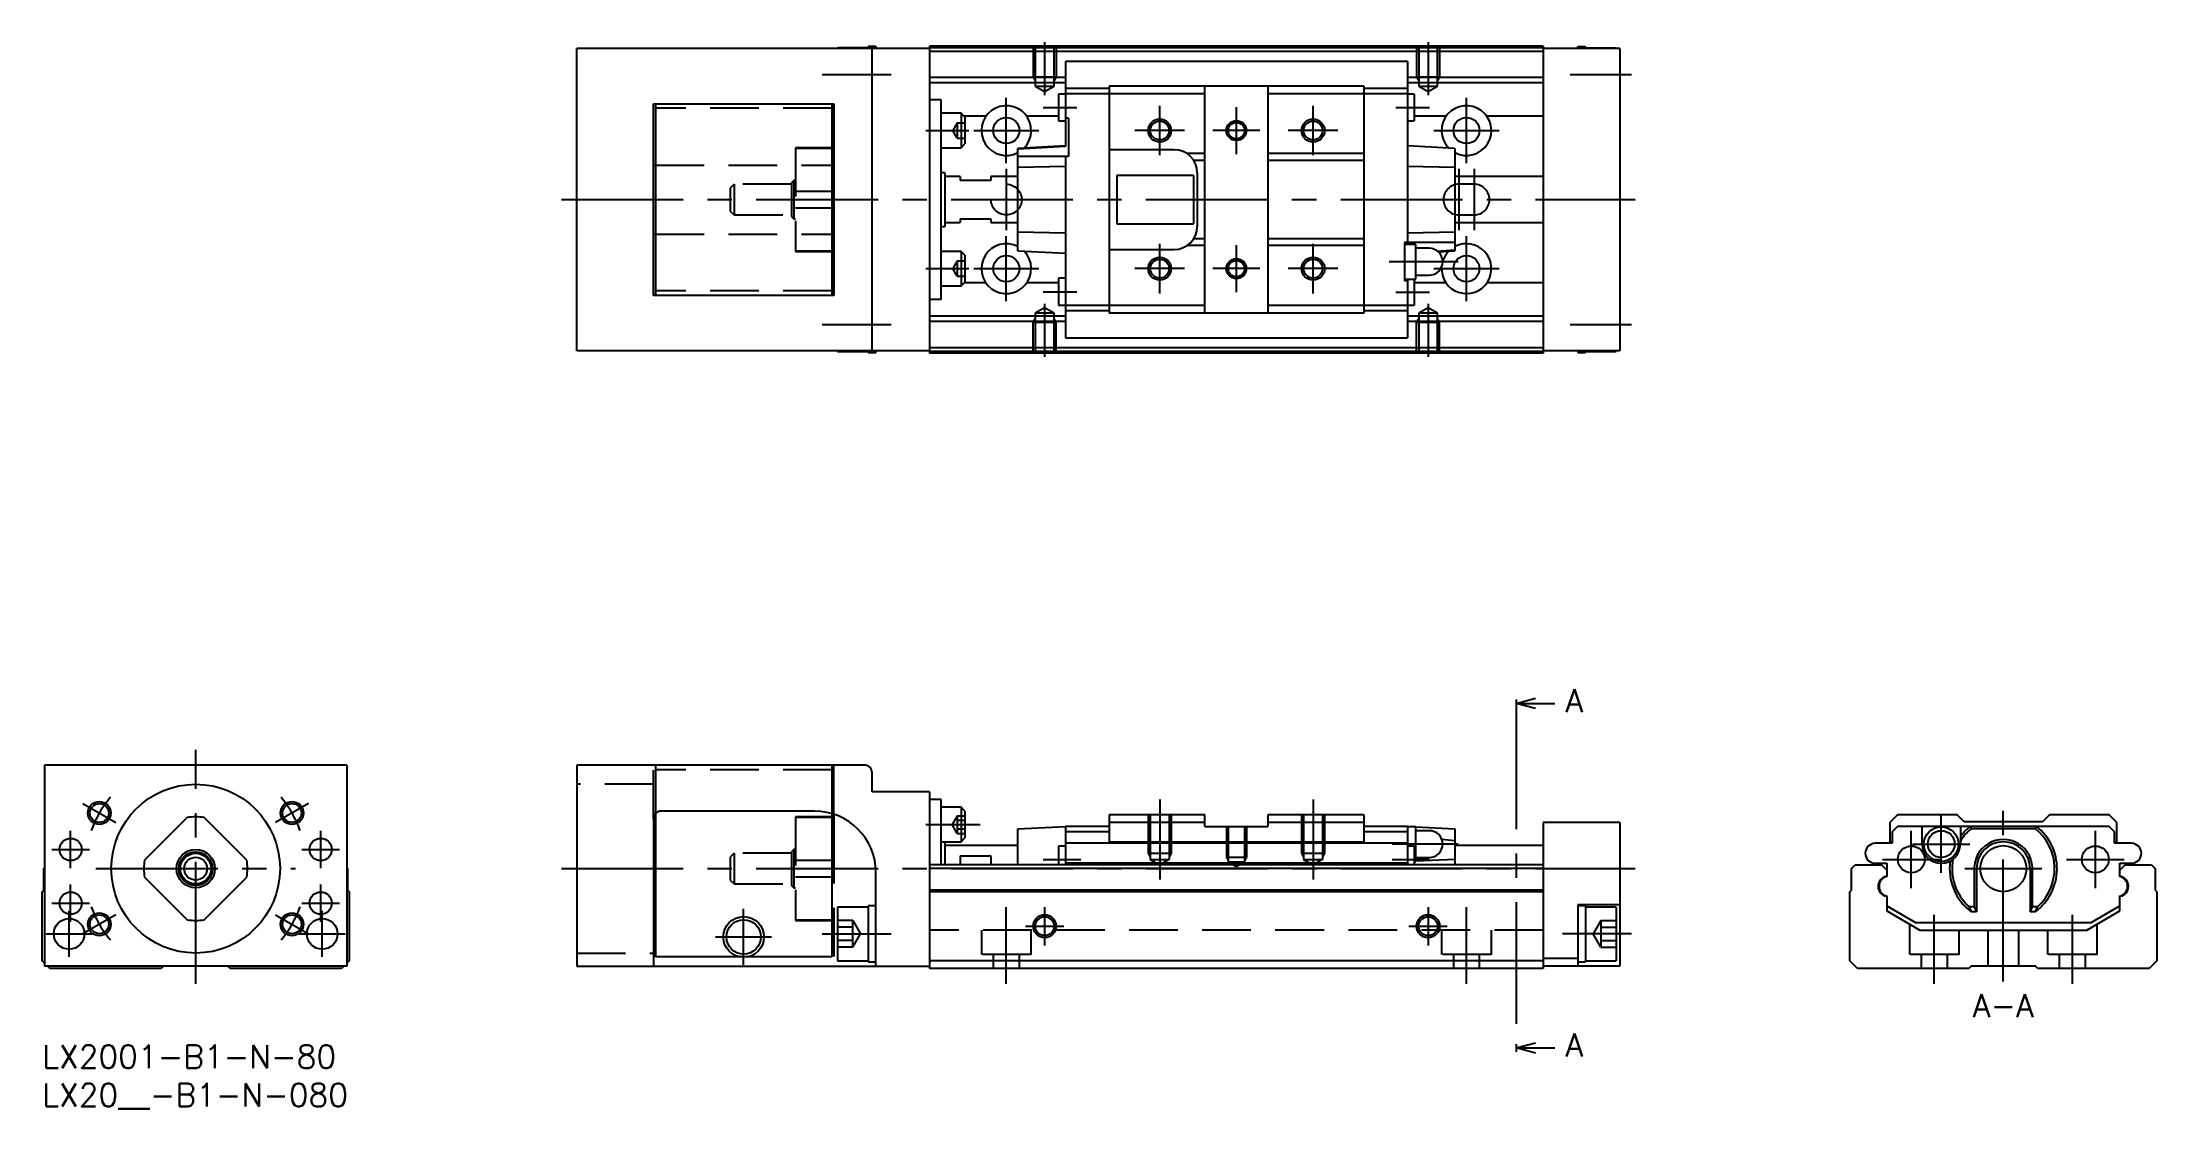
# Model space of a CAD drawing. Extents: x 0 to 276, y -8 to 131.
import ezdxf

# ---------------------------------------------------------------- set-up
doc = ezdxf.new("R2010")
doc.units = 0
doc.header["$LTSCALE"] = 0.5
doc.linetypes.add('CENTER', pattern=[50.8, 31.75, -6.35, 6.35, -6.35])
doc.linetypes.add('DASHED', pattern=[19.05, 12.7, -6.35])
for name, color, linetype in [('MSM_CENTER', 1, 'CENTER'), ('MSM_CONTINUOUS', 7, 'CONTINUOUS'), ('MSM_DASHED', 4, 'DASHED'), ('MSM_NARROW', 5, 'CONTINUOUS'), ('MSM_PART_NUMBER', 7, 'CONTINUOUS')]:
    doc.layers.add(name, color=color, linetype=linetype)
doc.styles.get("Standard").update_dxf_attribs({"font": 'txt.shx', "height": 1, "bigfont": 'bigfont.shx'})

# ---------------------------------------------------------------- blocks, each defined once
blk = doc.blocks.new('*U2')
at = {"layer": 'MSM_PART_NUMBER'}
blk.add_text('LX2001-B1-N-80', height=3, dxfattribs=at).set_placement((0, -3))
blk = doc.blocks.new('*U3')
at = {"layer": 'MSM_PART_NUMBER'}
blk.add_text('LX20__-B1-N-080', height=3, dxfattribs=at).set_placement((0, -8))

msp = doc.modelspace()

# ---------------------------------------------------------------- linework, layer by layer
at = {"layer": 'MSM_CENTER'}
for p, q in [((130.7, 130.7), (130.7, 123.79)), ((180.7, 130.7), (180.7, 123.79)), ((101.7, 126.5), (110.7, 126.5)), ((199.2, 126.5), (207.2, 126.5)), ((125.7, 114.95), (125.7, 123.45)), ((130.5, 122.2), (134.9, 122.2)), ((145.7, 115.97), (145.7, 122.43)), ((155.7, 116.14), (155.7, 122.26)), ((165.7, 115.97), (165.7, 122.43)), ((176.5, 122.2), (180.9, 122.2)), ((185.7, 114.95), (185.7, 123.45)), ((115.2, 119.2), (120.8, 119.2)), ((121.45, 119.2), (129.95, 119.2)), ((148.93, 119.2), (142.47, 119.2)), ((158.76, 119.2), (152.64, 119.2)), ((168.93, 119.2), (162.47, 119.2)), ((181.45, 119.2), (189.95, 119.2)), ((125.7, 114.2), (125.7, 106.2)), ((184.7, 114.2), (184.7, 106.2)), ((186.7, 114.2), (186.7, 106.2)), ((67.7, 110.2), (207.7, 110.2)), ((125.7, 96.95), (125.7, 105.45)), ((185.7, 96.95), (185.7, 105.45)), ((145.7, 97.97), (145.7, 104.43)), ((155.7, 98.14), (155.7, 104.26)), ((165.7, 97.97), (165.7, 104.43)), ((184.6, 102.1), (175.6, 102.1)), ((115.2, 101.2), (120.8, 101.2)), ((121.45, 101.2), (129.95, 101.2)), ((148.93, 101.2), (142.47, 101.2)), ((158.76, 101.2), (152.64, 101.2)), ((168.93, 101.2), (162.47, 101.2)), ((181.45, 101.2), (189.95, 101.2)), ((130.5, 98.2), (134.9, 98.2)), ((130.7, 96.61), (130.7, 89.7)), ((176.5, 98.15), (180.9, 98.15)), ((180.7, 96.61), (180.7, 89.7)), ((101.7, 93.9), (110.7, 93.9)), ((199.2, 93.9), (207.2, 93.9)), ((192.2, 44.04), (192.2, 0.13)), ((20, 8), (20, 38.5)), ((5.28, 31.5), (9.61, 29)), ((34.72, 31.5), (30.39, 29)), ((145.7, 32), (145.7, 21.6)), ((165.7, 32), (165.7, 21.6)), ((255.7, 8.3), (255.7, 31.1)), ((3.7, 23.05), (3.7, 27.95)), ((36.3, 23.05), (36.3, 27.95)), ((115.2, 28.75), (122.3, 28.75)), ((243.7, 20.45), (243.7, 27.95)), ((247.6, 22.45), (247.6, 29.95)), ((267.7, 20.45), (267.7, 27.95)), ((1.25, 25.5), (6.15, 25.5)), ((33.85, 25.5), (38.75, 25.5)), ((184.6, 26.2), (176, 26.2)), ((243.85, 26.2), (251.35, 26.2)), ((7, 23), (33, 23)), ((67.7, 23), (207.7, 23)), ((130.5, 24.2), (135.4, 24.2)), ((176, 24.2), (180.9, 24.2)), ((239.95, 24.2), (247.45, 24.2)), ((250.7, 23), (260.7, 23)), ((263.95, 24.2), (271.45, 24.2)), ((3.7, 16.05), (3.7, 20.95)), ((36.3, 16.05), (36.3, 20.95)), ((1.25, 18.5), (6.15, 18.5)), ((3.5, 11.5), (3.5, 17.5)), ((9.61, 17), (5.28, 14.5)), ((30.39, 17), (34.72, 14.5)), ((33.85, 18.5), (38.75, 18.5)), ((36.5, 11.5), (36.5, 17.5)), ((91.45, 10.45), (91.45, 17.75)), ((125.7, 8), (125.7, 18)), ((130.7, 18), (130.7, 13)), ((180.7, 18), (180.7, 13)), ((185.7, 8), (185.7, 18)), ((246.7, 8), (246.7, 17)), ((264.7, 8), (264.7, 17)), ((0.5, 14.5), (6.5, 14.5)), ((33.5, 14.5), (39.5, 14.5)), ((87.8, 14.1), (95.1, 14.1)), ((101.7, 14.5), (110.7, 14.5)), ((128.2, 15.5), (133.2, 15.5)), ((178.2, 15.5), (183.2, 15.5)), ((207.2, 14.5), (198.2, 14.5))]:
    msp.add_line(p, q, dxfattribs=at)
for start, end in [(140.1188, 159.8812), (20.1188, 39.8812), (200.1188, 219.8812), (320.1188, 339.8812)]:
    msp.add_arc((20, 23), 14.5, start, end, dxfattribs=at)
at = {"layer": 'MSM_CONTINUOUS'}
for p, q in [((115.7, 129.9), (69.7, 129.9)), ((69.7, 90.5), (69.7, 129.9)), ((103.7, 130), (103.7, 129.9)), ((107.7, 130), (103.7, 130)), ((107.7, 130.15), (107.7, 129.9)), ((108.7, 130.15), (107.7, 130.15)), ((108.2, 90.5), (108.2, 129.9)), ((108.7, 130.15), (108.7, 129.9)), ((115.7, 130.2), (115.7, 90.2)), ((195.7, 130.2), (115.7, 130.2)), ((195.7, 130), (115.7, 130)), ((195.7, 130.2), (195.7, 90.2)), ((205.7, 129.9), (195.7, 129.9)), ((200.2, 129.9), (200.2, 130.15)), ((200.2, 130.15), (201.2, 130.15)), ((201.2, 129.9), (201.2, 130.15)), ((201.2, 130), (205.2, 130)), ((205.2, 129.9), (205.2, 130)), ((205.7, 129.9), (205.7, 90.5)), ((195.7, 129.5), (115.7, 129.5)), ((133.4, 128.2), (133.4, 117.13)), ((178, 128.2), (133.4, 128.2)), ((178, 128.2), (178, 104.6)), ((133.4, 126.1), (115.7, 126.1)), ((133.4, 125.4), (115.7, 125.4)), ((139.1, 124.7), (133.4, 124.7)), ((172.3, 125), (139.1, 125)), ((139.1, 125), (139.1, 95.4)), ((151.6, 95.4), (151.6, 125)), ((159.8, 125), (159.8, 95.4)), ((172.3, 125), (172.3, 95.4)), ((178, 124.7), (172.3, 124.7)), ((195.7, 126.1), (178, 126.1)), ((195.7, 125.4), (178, 125.4)), ((79.7, 97.7), (79.7, 122.7)), ((79.7, 122.7), (103.2, 122.7)), ((79.95, 122.7), (79.95, 97.7)), ((102.95, 122.7), (102.95, 97.7)), ((103.2, 122.7), (103.2, 97.7)), ((117.2, 123.2), (115.7, 123.2)), ((117.2, 97.2), (117.2, 123.2)), ((119.8, 121.45), (117.2, 121.45)), ((119.8, 121.45), (119.8, 116.95)), ((120.3, 120.95), (119.8, 121.45)), ((132.5, 123.95), (132.5, 120.45)), ((133.4, 123.95), (132.5, 123.95)), ((139.1, 123.99), (133.4, 123.99)), ((151.6, 124), (139.1, 124)), ((172.3, 124), (159.8, 124)), ((178, 123.99), (172.3, 123.99)), ((178.9, 123.95), (178, 123.95)), ((178.9, 123.95), (178.9, 120.45)), ((123.04, 121.07), (120.18, 121.07)), ((120.3, 120.95), (120.3, 117.45)), ((132.5, 121.07), (128.36, 121.07)), ((132.5, 120.45), (133.4, 120.45)), ((133.8, 120.8), (133.4, 120.8)), ((133.8, 120.8), (133.8, 115.8)), ((178, 120.45), (178.9, 120.45)), ((183.04, 121.07), (178.9, 121.07)), ((195.7, 121.07), (188.36, 121.07)), ((103.2, 116.95), (102.95, 116.95)), ((103.2, 116.86), (102.95, 116.86)), ((117.2, 116.95), (119.8, 116.95)), ((119.8, 116.95), (120.3, 117.45)), ((133.4, 117.2), (127.2, 116.88)), ((133.4, 117.13), (127.2, 116.76)), ((127.2, 103.52), (127.2, 116.88)), ((133.8, 115.8), (127.2, 115.8)), ((133.4, 115.8), (133.4, 92.2)), ((147.6, 116.7), (139.1, 116.7)), ((151.6, 116.2), (149.26, 116.2)), ((172.3, 116.2), (159.8, 116.2)), ((184.2, 116.88), (178, 117.2)), ((184.2, 116.88), (184.2, 103.52)), ((79.7, 114.7), (79.95, 114.7)), ((117.7, 113.7), (117.2, 113.7)), ((117.7, 113.7), (117.7, 106.7)), ((119.7, 113.2), (117.7, 113.2)), ((119.7, 113.2), (119.7, 112.7)), ((123.7, 113.2), (123.7, 112.7)), ((127.2, 113.2), (123.7, 113.2)), ((133.4, 114.53), (127.2, 114.39)), ((140.1, 113.36), (140.1, 107.04)), ((150.1, 113.36), (140.1, 113.36)), ((150.1, 113.36), (150.1, 107.04)), ((151.6, 115.3), (150.14, 115.3)), ((150.6, 113.7), (150.6, 106.7)), ((172.3, 115.3), (159.8, 115.3)), ((184.2, 114.39), (178, 114.53)), ((195.7, 113.2), (184.2, 113.2)), ((102.95, 111.32), (103.2, 111.32)), ((123.7, 112.7), (119.7, 112.7)), ((103.2, 109.08), (102.95, 109.08)), ((119.7, 107.7), (123.7, 107.7)), ((119.7, 107.7), (119.7, 107.2)), ((123.7, 107.7), (123.7, 107.2)), ((79.7, 105.7), (79.95, 105.7)), ((117.2, 106.7), (117.7, 106.7)), ((117.7, 107.2), (119.7, 107.2)), ((123.7, 107.2), (127.2, 107.2)), ((127.2, 106.01), (133.4, 105.87)), ((140.1, 107.04), (150.1, 107.04)), ((151.6, 105.1), (150.14, 105.1)), ((172.3, 105.1), (159.8, 105.1)), ((178, 105.87), (184.2, 106.01)), ((184.2, 107.2), (195.7, 107.2)), ((102.95, 103.54), (103.2, 103.54)), ((102.95, 103.45), (103.2, 103.45)), ((119.8, 103.45), (117.2, 103.45)), ((120.3, 102.95), (119.8, 103.45)), ((119.8, 103.45), (119.8, 98.95)), ((120.3, 102.95), (120.3, 99.45)), ((127.2, 103.52), (133.4, 103.2)), ((139.1, 103.7), (147.6, 103.7)), ((151.6, 104.2), (149.26, 104.2)), ((172.3, 104.2), (159.8, 104.2)), ((184.2, 104.6), (177.6, 104.6)), ((177.6, 104.6), (177.6, 99.6)), ((179.1, 104.35), (177.6, 104.35)), ((179.1, 99.85), (179.1, 104.35)), ((180.85, 103.85), (179.1, 103.85)), ((181.9, 103.5), (184.2, 103.64)), ((182.01, 103.41), (184.2, 103.52)), ((119.8, 98.95), (120.3, 99.45)), ((123.04, 99.33), (120.18, 99.33)), ((132.5, 99.33), (128.36, 99.33)), ((132.5, 99.95), (132.5, 96.45)), ((133.4, 99.95), (132.5, 99.95)), ((177.6, 99.85), (179.1, 99.85)), ((178, 99.6), (177.6, 99.6)), ((178, 99.85), (178, 92.2)), ((178.9, 99.85), (178.9, 96.45)), ((183.04, 99.33), (178.9, 99.33)), ((179.1, 100.35), (180.85, 100.35)), ((195.7, 99.33), (188.36, 99.33)), ((103.2, 97.7), (79.7, 97.7)), ((117.2, 97.2), (115.7, 97.2)), ((117.2, 98.95), (119.8, 98.95)), ((133.4, 95), (115.7, 95)), ((133.4, 94.3), (115.7, 94.3)), ((132.5, 96.45), (133.4, 96.45)), ((139.1, 96.41), (133.4, 96.41)), ((139.1, 95.7), (133.4, 95.7)), ((151.6, 96.4), (139.1, 96.4)), ((172.3, 95.4), (139.1, 95.4)), ((172.3, 96.4), (159.8, 96.4)), ((178, 96.41), (172.3, 96.41)), ((178, 95.7), (172.3, 95.7)), ((178, 96.45), (178.9, 96.45)), ((195.7, 95), (178, 95)), ((195.7, 94.3), (178, 94.3)), ((133.4, 92.2), (178, 92.2)), ((115.7, 90.5), (69.7, 90.5)), ((103.7, 90.5), (103.7, 90.4)), ((103.7, 90.4), (107.7, 90.4)), ((107.7, 90.5), (107.7, 90.25)), ((107.7, 90.25), (108.7, 90.25)), ((108.7, 90.5), (108.7, 90.25)), ((195.7, 90.9), (115.7, 90.9)), ((195.7, 90.4), (115.7, 90.4)), ((195.7, 90.2), (115.7, 90.2)), ((205.7, 90.5), (195.7, 90.5)), ((200.2, 90.5), (200.2, 90.25)), ((200.2, 90.25), (201.2, 90.25)), ((201.2, 90.5), (201.2, 90.25)), ((201.2, 90.4), (205.2, 90.4)), ((205.2, 90.5), (205.2, 90.4)), ((192.2, 44.54), (194.7, 45.21)), ((192.2, 45.04), (192.2, 44.04)), ((194.7, 43.87), (192.2, 44.54)), ((192.2, 44.54), (197.2, 44.54)), ((39.7, 36.5), (0.3, 36.5)), ((0.3, 36.5), (0.3, 10.3)), ((39.7, 36.5), (39.7, 10.3)), ((69.7, 36.5), (69.7, 10.3)), ((107.2, 36.5), (69.7, 36.5)), ((108.2, 33), (108.2, 35.5)), ((100.7, 30.5), (80.7, 30.5)), ((115.7, 33), (108.2, 33)), ((115.7, 33), (115.7, 10)), ((117.2, 32), (115.7, 32)), ((117.2, 23.5), (117.2, 32)), ((119.8, 31), (117.2, 31)), ((120.3, 30.5), (119.8, 31)), ((119.8, 31), (119.8, 26.5)), ((120.3, 30.5), (120.3, 27)), ((18.88, 29.66), (13.34, 24.12)), ((26.66, 24.12), (21.12, 29.66)), ((79.7, 29.5), (79.7, 10.3)), ((79.95, 30.16), (79.95, 11.5)), ((102.95, 30.18), (102.95, 11.5)), ((103.2, 29.75), (102.95, 29.75)), ((103.2, 29.66), (102.95, 29.66)), ((103.2, 30.1), (103.2, 27.42)), ((127.2, 28.2), (133.4, 28.5)), ((127.2, 23.5), (127.2, 28.2)), ((139.1, 28.5), (133.4, 28.5)), ((133.4, 28.5), (133.4, 23.5)), ((139.1, 27.79), (133.4, 27.79)), ((139.1, 30), (139.1, 26.43)), ((151.6, 30), (139.1, 30)), ((151.6, 29), (139.1, 29)), ((151.6, 28.5), (151.6, 30)), ((151.6, 28.5), (159.8, 28.5)), ((172.3, 30), (159.8, 30)), ((159.8, 30), (159.8, 28.5)), ((172.3, 29), (159.8, 29)), ((172.3, 30), (172.3, 26.43)), ((178, 28.5), (172.3, 28.5)), ((178, 27.79), (172.3, 27.79)), ((178, 28.5), (179.02, 28.45)), ((178, 28.5), (178, 23.5)), ((179.1, 28.45), (178, 28.45)), ((179.1, 28.45), (184.2, 28.2)), ((179.1, 23.95), (179.1, 28.45)), ((180.85, 27.95), (179.1, 27.95)), ((184.2, 28.2), (184.2, 23.5)), ((205.7, 29), (195.7, 29)), ((195.7, 29), (195.7, 10)), ((205.7, 29), (205.7, 10.3)), ((241.9, 30), (240.9, 29)), ((240.9, 29), (240.9, 26.43)), ((241.91, 28.5), (241.2, 27.79)), ((241.2, 27.79), (241.2, 26.3)), ((249.7, 30), (241.9, 30)), ((269.49, 28.5), (241.91, 28.5)), ((245.1, 26.2), (245.1, 28.5)), ((250.6, 29.1), (249.7, 30)), ((250.1, 28.5), (250.1, 26.2)), ((260.8, 29.1), (250.6, 29.1)), ((251.37, 28.5), (251.51, 28.2)), ((259.89, 28.2), (251.51, 28.2)), ((259.89, 28.2), (260.03, 28.5)), ((261.7, 30), (260.8, 29.1)), ((269.5, 30), (261.7, 30)), ((270.2, 27.79), (269.49, 28.5)), ((270.5, 29), (269.5, 30)), ((270.2, 26.3), (270.2, 27.79)), ((270.5, 26.43), (270.5, 29)), ((79.7, 27.42), (79.95, 27.42)), ((102.95, 27.42), (103.2, 27.42)), ((117.2, 26.5), (119.8, 26.5)), ((117.7, 26.5), (117.7, 23.5)), ((127.2, 26), (117.7, 26)), ((119.8, 26.5), (120.3, 27)), ((133.4, 25.95), (132.5, 25.95)), ((132.5, 25.95), (132.5, 23.5)), ((178, 26.3), (133.4, 26.3)), ((172.3, 26.43), (139.1, 26.43)), ((178.9, 25.95), (178, 25.95)), ((178.9, 25.95), (178.9, 23.5)), ((184.2, 26.63), (182.5, 26.79)), ((195.7, 26), (184.2, 26)), ((241.2, 26.3), (239, 26.3)), ((240.9, 26.43), (241.2, 26.43)), ((270.2, 26.43), (270.5, 26.43)), ((272.4, 26.3), (270.2, 26.3)), ((0.2, 23), (0.3, 23.1)), ((0.2, 20.2), (0.2, 23)), ((39.7, 23.1), (39.8, 23)), ((39.8, 23), (39.8, 20.2)), ((108.7, 10.3), (108.7, 22.5)), ((195.7, 23.5), (115.7, 23.5)), ((195.7, 23), (115.7, 23)), ((119.7, 24.66), (123.7, 24.66)), ((119.7, 24.66), (119.7, 23.5)), ((123.7, 24.66), (123.7, 23.5)), ((178, 23.7), (133.4, 23.7)), ((178.9, 23.95), (179.1, 23.95)), ((179.1, 24.45), (180.85, 24.45)), ((179.1, 24.03), (184.2, 24.23)), ((235.9, 23), (236.4, 23.5)), ((235.9, 20.2), (235.9, 23)), ((236.4, 23.5), (239.8, 23.5)), ((239, 23.7), (240.5, 23.7)), ((239.8, 23.5), (240.5, 22.8)), ((240.5, 23.7), (240.5, 21.96)), ((251.91, 22.68), (251.91, 18.04)), ((252.2, 23), (252.2, 17.38)), ((259.2, 23), (259.2, 17.38)), ((259.49, 18.04), (259.49, 22.68)), ((270.9, 23.7), (272.4, 23.7)), ((270.9, 21.96), (270.9, 23.7)), ((270.9, 22.8), (271.6, 23.5)), ((271.6, 23.5), (275, 23.5)), ((275, 23.5), (275.5, 23)), ((275.5, 23), (275.5, 20.2)), ((0, 20), (0.2, 20.2)), ((0, 11), (0, 20)), ((13.34, 21.88), (18.88, 16.34)), ((21.12, 16.34), (26.66, 21.88)), ((39.8, 20.2), (40, 20)), ((40, 20), (40, 11)), ((195.7, 20.2), (115.7, 20.2)), ((195.7, 20), (115.7, 20)), ((235.7, 20), (235.9, 20.2)), ((235.7, 11), (235.7, 20)), ((240.5, 19.44), (240.5, 17.5)), ((270.9, 17.5), (270.9, 19.44)), ((275.5, 20.2), (275.7, 20)), ((275.7, 20), (275.7, 11)), ((107.7, 18), (103.7, 18)), ((103.7, 18), (103.7, 11)), ((108.7, 18.15), (107.7, 18.15)), ((107.7, 18.15), (107.7, 10.85)), ((205.7, 18.3), (200.2, 18.3)), ((200.2, 18.3), (200.2, 10.3)), ((201.2, 18.15), (200.2, 18.15)), ((201.2, 18.15), (201.2, 10.85)), ((205.2, 18), (201.2, 18)), ((205.2, 18), (205.2, 11)), ((240.5, 18.16), (244.24, 16)), ((240.5, 17.5), (244.83, 15)), ((251.91, 18.04), (251.23, 18.04)), ((252.2, 17.38), (251.53, 17.38)), ((251.91, 18.04), (252.2, 17.38)), ((259.2, 17.38), (259.49, 18.04)), ((259.87, 17.38), (259.2, 17.38)), ((260.17, 18.04), (259.49, 18.04)), ((266.57, 15), (270.9, 17.5)), ((267.16, 16), (270.9, 18.16)), ((244.24, 16), (267.16, 16)), ((244.83, 15), (266.57, 15)), ((90.94, 11.5), (79.95, 11.5)), ((102.95, 11.5), (91.96, 11.5)), ((200.2, 11.3), (195.7, 11.3)), ((0.3, 10.7), (0, 11)), ((39.7, 10.3), (0.3, 10.3)), ((1, 10), (0.7, 10.3)), ((15.5, 10), (1, 10)), ((15.8, 10.3), (15.5, 10)), ((24.5, 10), (24.2, 10.3)), ((39, 10), (24.5, 10)), ((39.3, 10.3), (39, 10)), ((40, 11), (39.7, 10.7)), ((69.7, 10.3), (115.7, 10.3)), ((103.7, 11), (107.7, 11)), ((107.7, 10.85), (108.7, 10.85)), ((195.7, 11), (115.7, 11)), ((195.7, 10), (115.7, 10)), ((205.7, 10.3), (195.7, 10.3)), ((200.2, 10.85), (201.2, 10.85)), ((201.2, 11), (205.2, 11)), ((236.7, 10), (235.7, 11)), ((251.2, 10), (236.7, 10)), ((251.5, 10.3), (251.2, 10)), ((259.9, 10.3), (251.5, 10.3)), ((260.2, 10), (259.9, 10.3)), ((274.7, 10), (260.2, 10)), ((275.7, 11), (274.7, 10)), ((192.2, -0.37), (194.7, 0.3)), ((192.2, 0.13), (192.2, -0.87)), ((194.7, -1.04), (192.2, -0.37)), ((192.2, -0.37), (197.2, -0.37))]:
    msp.add_line(p, q, dxfattribs=at)
for centre, radius in [((125.7, 119.2), 1.7), ((145.7, 119.2), 1.23), ((155.7, 119.2), 1.06), ((165.7, 119.2), 1.23), ((185.7, 119.2), 1.7), ((125.7, 101.2), 1.7), ((145.7, 101.2), 1.23), ((155.7, 101.2), 1.06), ((165.7, 101.2), 1.23), ((185.7, 101.2), 1.7), ((20, 23), 11), ((7.44, 30.25), 1.23), ((32.56, 30.25), 1.23), ((247.6, 26.2), 2.25), ((247.6, 26.2), 1.75), ((3.7, 25.5), 1.45), ((20, 23), 2.5), ((20, 23), 2.2), ((20, 23), 2), ((36.3, 25.5), 1.45), ((243.7, 24.2), 1.75), ((255.7, 23), 3), ((267.7, 24.2), 1.75), ((20, 23), 1.5), ((3.7, 18.5), 1.45), ((36.3, 18.5), 1.45), ((7.44, 15.75), 1.23), ((32.56, 15.75), 1.23), ((91.45, 14.1), 2.65), ((130.7, 15.5), 1.23), ((180.7, 15.5), 1.23), ((3.5, 14.5), 2), ((36.5, 14.5), 2), ((91.45, 14.1), 2.25)]:
    msp.add_circle(centre, radius, dxfattribs=at)
for centre, radius, start, end in [((125.7, 119.2), 3.25, 315.393, 297.4864), ((185.7, 119.2), 3.25, 242.5136, 224.607), ((147.6, 113.7), 3, 0, 90), ((147.6, 106.7), 3, 270, 0), ((125.7, 101.2), 3.25, 62.5136, 44.607), ((180.85, 102.1), 1.75, 270, 90), ((185.7, 101.2), 3.25, 176.3645, 117.4864), ((185.7, 101.2), 3.25, 135.393, 162.6102), ((107.2, 35.5), 1, 0, 90), ((80.7, 29.5), 1, 90, 180), ((100.7, 22.5), 8, 0, 90), ((20, 23), 6.75, 80.4309, 99.5691), ((180.85, 26.2), 1.75, 270, 90), ((255.7, 23), 7, 128.2132, 143.1301), ((255.7, 23), 6.68, 128.8735, 147.0286), ((255.7, 23), 7, 306.5962, 51.7868), ((255.7, 23), 6.68, 312.0402, 51.1265), ((239, 25), 1.3, 90, 270), ((247.6, 26.2), 2.5, 180, 0), ((255.7, 23), 3.8, 355.1074, 184.8926), ((255.7, 23), 3.5, 0, 180), ((272.4, 25), 1.3, 270, 90), ((20, 23), 6.75, 170.4309, 189.5691), ((20, 23), 6.75, 350.4309, 9.5691), ((255.7, 23), 7, 171.8617, 233.4038), ((255.7, 23), 6.68, 169.3812, 227.9598), ((240.7, 20.7), 1.32, 98.7147, 261.2853), ((240.8, 20.7), 1.3, 103.3424, 256.6576), ((270.7, 20.7), 1.32, 278.7147, 81.2853), ((270.6, 20.7), 1.3, 283.3424, 76.6576), ((256.77, 20.13), 5.92, 200.6125, 207.6426), ((249.51, 22.42), 11.52, 334.0671, 337.6778), ((20, 23), 6.75, 260.4309, 279.5691)]:
    msp.add_arc(centre, radius, start, end, dxfattribs=at)
at = {"layer": 'MSM_DASHED'}
for p, q in [((129.2, 130.2), (129.2, 126.2)), ((129.47, 130.2), (129.47, 125)), ((131.93, 125), (131.93, 130.2)), ((132.2, 130.2), (132.2, 126.2)), ((179.2, 130.2), (179.2, 126.2)), ((179.47, 130.2), (179.47, 125)), ((181.93, 125), (181.93, 130.2)), ((182.2, 130.2), (182.2, 126.2)), ((129.2, 126.2), (132.2, 126.2)), ((129.2, 126.2), (129.47, 125.73)), ((129.47, 125), (131.93, 125)), ((129.47, 125), (130.7, 124.29)), ((130.7, 124.29), (131.93, 125)), ((132.2, 126.2), (131.93, 125.73)), ((179.2, 126.2), (182.2, 126.2)), ((179.2, 126.2), (179.47, 125.73)), ((179.47, 125), (181.93, 125)), ((179.47, 125), (180.7, 124.29)), ((180.7, 124.29), (181.93, 125)), ((182.2, 126.2), (181.93, 125.73)), ((102.95, 122.1), (79.95, 122.1)), ((119.3, 120.2), (118.72, 119.2)), ((119.3, 118.2), (118.72, 119.2)), ((119.3, 120.2), (120.3, 120.2)), ((119.3, 120.2), (119.3, 118.2)), ((119.3, 119.2), (120.3, 119.2)), ((98.2, 116.95), (98.2, 103.45)), ((102.95, 116.95), (98.2, 116.95)), ((102.95, 116.86), (98.2, 116.86)), ((119.3, 118.2), (120.3, 118.2)), ((79.95, 114.7), (103.2, 114.7)), ((90.2, 112.2), (89.7, 111.7)), ((89.7, 111.7), (89.7, 108.7)), ((90.2, 112.2), (90.2, 108.2)), ((97.7, 112.2), (90.2, 112.2)), ((98, 112.7), (97.7, 112.4)), ((97.7, 112.4), (97.7, 108)), ((98.2, 112.7), (98, 112.7)), ((98, 112.7), (98, 107.7)), ((98.2, 111.32), (102.95, 111.32)), ((186.7, 112.2), (184.7, 112.2)), ((89.7, 108.7), (90.2, 108.2)), ((90.2, 108.2), (97.7, 108.2)), ((97.7, 108), (98, 107.7)), ((98, 107.7), (98.2, 107.7)), ((102.95, 109.08), (98.2, 109.08)), ((184.7, 108.2), (186.7, 108.2)), ((79.95, 105.7), (103.2, 105.7)), ((98.2, 103.54), (102.95, 103.54)), ((98.2, 103.45), (102.95, 103.45)), ((119.3, 102.2), (118.72, 101.2)), ((119.3, 102.2), (120.3, 102.2)), ((119.3, 102.2), (119.3, 100.2)), ((119.3, 100.2), (118.72, 101.2)), ((119.3, 101.2), (120.3, 101.2)), ((119.3, 100.2), (120.3, 100.2)), ((102.95, 98.3), (79.95, 98.3)), ((129.2, 94.2), (129.47, 94.67)), ((132.2, 94.2), (129.2, 94.2)), ((129.2, 90.2), (129.2, 94.2)), ((130.7, 96.11), (129.47, 95.4)), ((131.93, 95.4), (129.47, 95.4)), ((129.47, 95.4), (129.47, 90.2)), ((131.93, 95.4), (130.7, 96.11)), ((131.93, 90.2), (131.93, 95.4)), ((132.2, 94.2), (131.93, 94.67)), ((132.2, 90.2), (132.2, 94.2)), ((179.2, 94.2), (179.47, 94.67)), ((182.2, 94.2), (179.2, 94.2)), ((179.2, 90.2), (179.2, 94.2)), ((180.7, 96.11), (179.47, 95.4)), ((179.47, 95.4), (179.47, 90.2)), ((181.93, 95.4), (179.47, 95.4)), ((181.93, 95.4), (180.7, 96.11)), ((181.93, 90.2), (181.93, 95.4)), ((182.2, 94.2), (181.93, 94.67)), ((182.2, 90.2), (182.2, 94.2)), ((79.7, 29.5), (79.7, 36.5)), ((79.95, 36.5), (79.95, 30.16)), ((102.95, 35.9), (79.95, 35.9)), ((102.95, 36.5), (102.95, 30.18)), ((103.2, 30.1), (103.2, 36.5)), ((79.7, 34), (69.7, 34)), ((102.95, 29.75), (98.2, 29.75)), ((98.2, 29.75), (98.2, 16.25)), ((102.95, 29.66), (98.2, 29.66)), ((119.3, 29.9), (118.63, 28.75)), ((119.3, 27.6), (118.63, 28.75)), ((119.3, 29.9), (119.3, 27.6)), ((119.3, 29.9), (120.3, 29.9)), ((119.3, 29.33), (120.3, 29.33)), ((119.3, 28.17), (120.3, 28.17)), ((119.3, 27.6), (120.3, 27.6)), ((144.2, 30), (144.2, 25)), ((144.47, 30), (144.47, 24.21)), ((146.93, 30), (146.93, 24.21)), ((147.2, 30), (147.2, 25)), ((154.4, 28.5), (154.4, 24.5)), ((154.64, 28.5), (154.64, 23.91)), ((156.76, 28.5), (156.76, 23.91)), ((157, 28.5), (157, 24.5)), ((164.2, 30), (164.2, 25)), ((164.47, 30), (164.47, 24.21)), ((166.93, 30), (166.93, 24.21)), ((167.2, 30), (167.2, 25)), ((90.2, 25), (89.7, 24.5)), ((97.7, 25), (90.2, 25)), ((90.2, 25), (90.2, 21)), ((98, 25.5), (97.7, 25.2)), ((97.7, 25.2), (97.7, 20.8)), ((98.2, 25.5), (98, 25.5)), ((98, 25.5), (98, 20.5)), ((103.2, 27.42), (103.2, 10.3)), ((144.2, 25), (147.2, 25)), ((144.2, 25), (144.47, 24.53)), ((147.2, 25), (146.93, 24.53)), ((164.2, 25), (167.2, 25)), ((164.2, 25), (164.47, 24.53)), ((167.2, 25), (166.93, 24.53)), ((89.7, 24.5), (89.7, 21.5)), ((98.2, 24.12), (103.2, 24.12)), ((144.47, 24.21), (146.93, 24.21)), ((144.47, 24.21), (145.7, 23.5)), ((146.93, 24.21), (145.7, 23.5)), ((154.4, 24.5), (157, 24.5)), ((154.4, 24.5), (154.64, 24.08)), ((154.64, 23.91), (156.76, 23.91)), ((154.64, 23.91), (155.7, 23.3)), ((156.76, 23.91), (155.7, 23.3)), ((157, 24.5), (156.76, 24.08)), ((164.47, 24.21), (166.93, 24.21)), ((164.47, 24.21), (165.7, 23.5)), ((166.93, 24.21), (165.7, 23.5)), ((89.7, 21.5), (90.2, 21)), ((90.2, 21), (97.7, 21)), ((97.7, 20.8), (98, 20.5)), ((98, 20.5), (98.2, 20.5)), ((103.2, 21.88), (98.2, 21.88)), ((98.2, 16.34), (103.2, 16.34)), ((98.2, 16.25), (103.2, 16.25)), ((105.7, 16.23), (103.7, 16.23)), ((105.7, 15.37), (103.7, 15.37)), ((105.7, 12.77), (105.7, 16.23)), ((105.7, 16.23), (106.7, 14.5)), ((105.7, 12.77), (106.7, 14.5)), ((195.7, 15), (115.7, 15)), ((122.45, 15), (122.45, 11.8)), ((128.95, 11.8), (128.95, 15)), ((182.45, 15), (182.45, 11.8)), ((188.95, 11.8), (188.95, 15)), ((203.2, 16.23), (202.2, 14.5)), ((203.2, 12.77), (202.2, 14.5)), ((203.2, 16.23), (203.2, 12.77)), ((203.2, 16.23), (205.2, 16.23)), ((203.2, 15.37), (205.2, 15.37)), ((243.45, 15.8), (243.45, 11.8)), ((249.95, 11.8), (249.95, 15)), ((253.7, 15), (253.7, 10.3)), ((257.7, 15), (257.7, 10.3)), ((261.45, 15), (261.45, 11.8)), ((267.95, 11.8), (267.95, 15.8)), ((69.7, 12), (79.7, 12)), ((91.96, 11.5), (90.94, 11.5)), ((105.7, 13.63), (103.7, 13.63)), ((105.7, 12.77), (103.7, 12.77)), ((128.95, 11.8), (122.45, 11.8)), ((124, 11.8), (124, 10)), ((127.4, 10), (127.4, 11.8)), ((188.95, 11.8), (182.45, 11.8)), ((184, 11.8), (184, 10)), ((187.4, 10), (187.4, 11.8)), ((203.2, 13.63), (205.2, 13.63)), ((203.2, 12.77), (205.2, 12.77)), ((249.95, 11.8), (243.45, 11.8)), ((245, 11.8), (245, 10)), ((248.4, 10), (248.4, 11.8)), ((267.95, 11.8), (261.45, 11.8)), ((263, 11.8), (263, 10)), ((266.4, 10), (266.4, 11.8))]:
    msp.add_line(p, q, dxfattribs=at)
msp.add_circle((125.7, 110.2), 2, dxfattribs=at)
for centre, start, end in [((184.7, 110.2), 90, 270), ((186.7, 110.2), 270, 90)]:
    msp.add_arc(centre, 2, start, end, dxfattribs=at)
at = {"layer": 'MSM_NARROW'}
for centre, radius in [((145.7, 119.2), 1.5), ((155.7, 119.2), 1.3), ((165.7, 119.2), 1.5), ((145.7, 101.2), 1.5), ((155.7, 101.2), 1.3), ((165.7, 101.2), 1.5), ((7.44, 30.25), 1.5), ((32.56, 30.25), 1.5), ((7.44, 15.75), 1.5), ((32.56, 15.75), 1.5), ((130.7, 15.5), 1.5), ((180.7, 15.5), 1.5)]:
    msp.add_circle(centre, radius, dxfattribs=at)

# ---------------------------------------------------------------- block references
at = {"layer": 'MSM_CONTINUOUS'}
for name in ['*U2', '*U3']:
    msp.add_blockref(name, (0, 0), dxfattribs=at)

# ---------------------------------------------------------------- texts
at = {"layer": 'MSM_PART_NUMBER'}
for s, p in [('A', (198.62, 43.41)), ('A-A', (251.71, 3.66)), ('A', (198.62, -1.5))]:
    msp.add_text(s, height=3, dxfattribs=at).set_placement(p)

doc.saveas('drawing.dxf')
